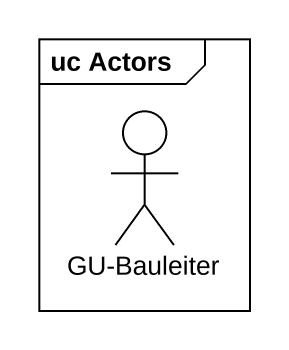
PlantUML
@startuml
mainframe uc Actors
actor "GU-Bauleiter" as GU_Bauleiter
@enduml
